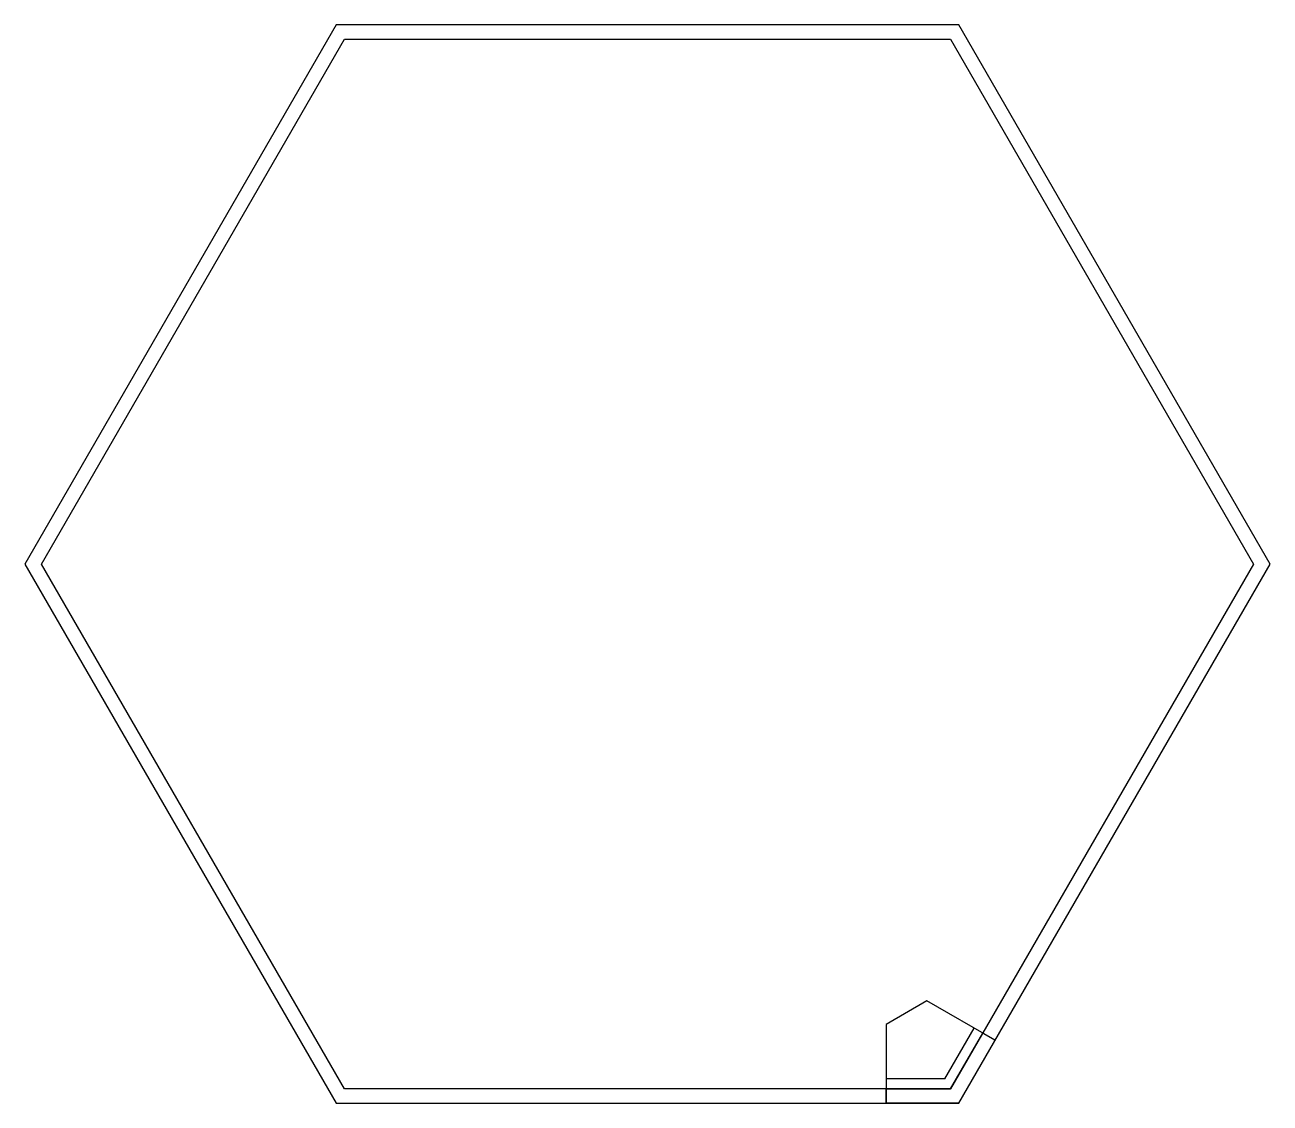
# Model space of a CAD drawing. Header units: millimetres. Extents: x -87 to 87, y -75 to 75.
import ezdxf

# ---------------------------------------------------------------- set-up
doc = ezdxf.new("R2010")
doc.units = ezdxf.units.MM
doc.layers.get('0').update_dxf_attribs({"linetype": 'CONTINUOUS'})

msp = doc.modelspace()

# ---------------------------------------------------------------- linework, layer by layer
for p, q in [((41.61, -72.07), (45.7, -64.97)), ((43.57, -75.47), (48.65, -66.67)), ((41.61, -72.07), (33.42, -72.07)), ((43.57, -75.47), (33.42, -75.47))]:
    msp.add_line(p, q)
for points in [[(-43.57, 75.47), (-87.14, 0), (-43.57, -75.47), (43.57, -75.47), (87.14, 0), (43.57, 75.47)], [(-42.42, 73.47), (42.42, 73.47), (84.83, 0), (42.42, -73.47), (-42.42, -73.47), (-84.83, 0)], [(42.42, -73.47), (46.92, -65.67), (48.65, -66.67), (39.12, -61.17), (33.42, -64.47), (33.42, -75.47), (33.42, -73.47)]]:
    msp.add_lwpolyline(points, close=True)

doc.saveas('drawing.dxf')
